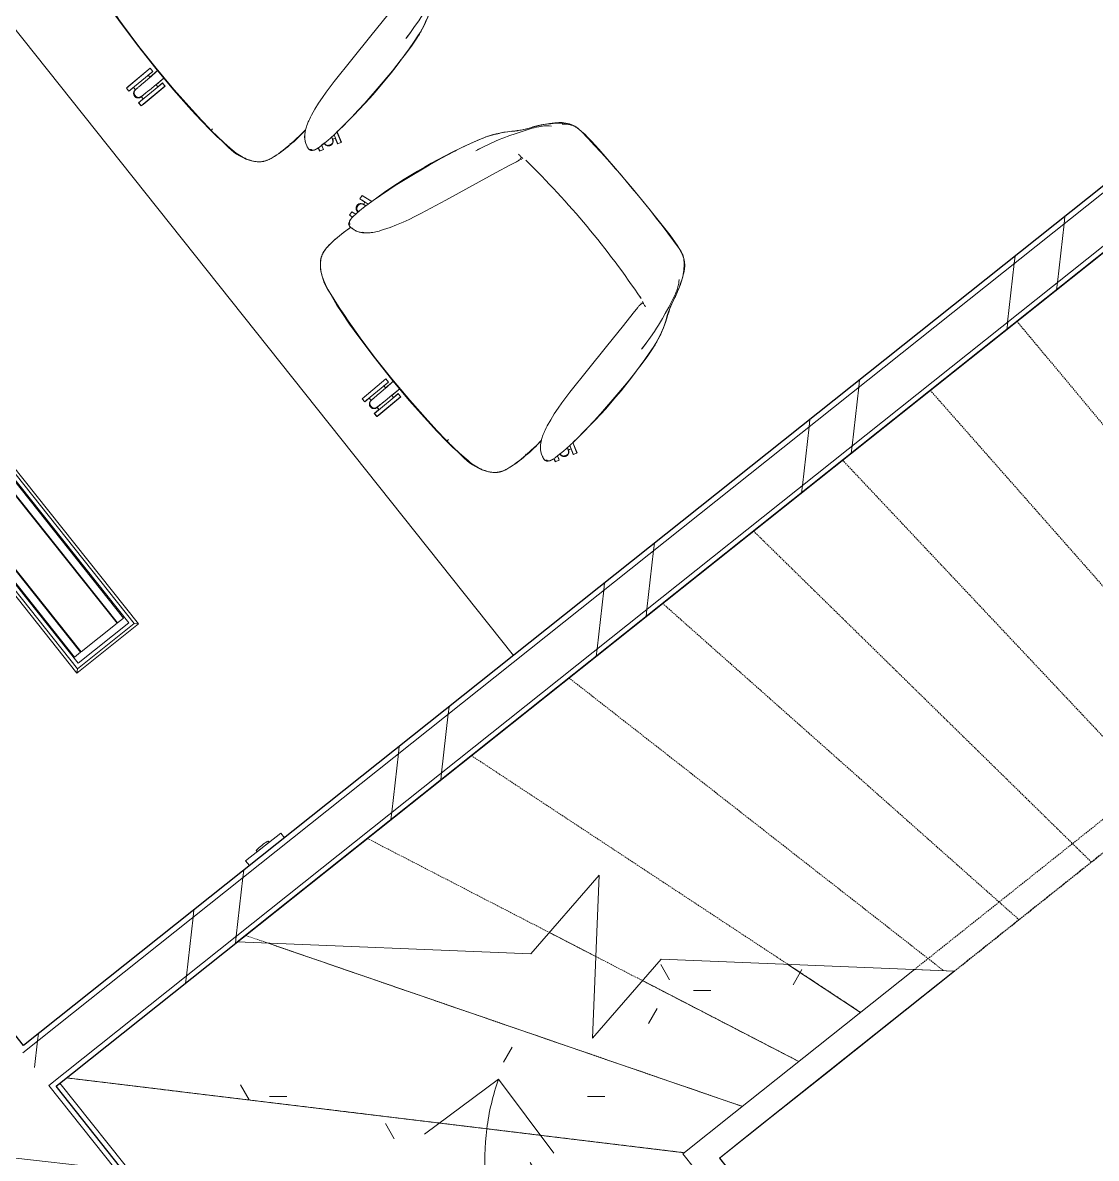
# Model space of a CAD drawing. Header units: millimetres. Extents: x 0 to 57242, y -59538 to 11130.
# Drawn here: x 11313 to 13371, y -5605 to -3428 of the extents above; entities that cross this region are included whole.
import ezdxf

# ---------------------------------------------------------------- set-up
doc = ezdxf.new("R2010")
doc.units = ezdxf.units.MM
doc.linetypes.add('Overhead', pattern=[4, 2.5, -1.5])
for name, color, linetype, lineweight in [('A-DETL-GENF', 92, 'Continuous', 9), ('A-FLOR-HRAL', 11, 'Continuous', 9), ('A-WALL', 113, 'Continuous', 9), ('A-WALL-PATT', 111, 'Continuous', 25), ('E-ELEC-FIXT', 91, 'Continuous', 9), ('G-IMPT', 8, 'Continuous', 9), ('GFdwg_dwg', 8, 'Continuous', 9), ('I-FURN', 30, 'Continuous', 9), ('S-STRS', 31, 'Continuous', 9), ('S-STRS-ANNO', 31, 'Continuous', 9), ('S-STRS-MBND', 31, 'Overhead', 9)]:
    doc.layers.add(name, color=color, linetype=linetype, lineweight=lineweight)
pattern_1 = [(173.519, (12834.62, -7297.22), (-40.138, -353.327), []), (173.519, (12536.53, -7534.5), (-40.138, -353.327), [])]
pattern_2 = [(263.52, (12523.78, -4426), (353.33, -40.126), []), (263.52, (12761.06, -4724.08), (353.33, -40.126), [])]
pattern_3 = [(0, (0, 0), (812.8, 203.2), [33.528, -576.072, 33.528, -576.072, -3251.2]), (0, (0, 0), (812.8, 203.2), [-1219.2, 33.528, -1185.672, 33.528, -576.072, -1422.4]), (0, (0, 0), (812.8, 203.2), [-3048, 33.528, -372.872, 33.528, -982.472]), (120, (304.8, 101.6), (-582.3764, 602.3054), [33.528, -576.072, 33.528, -576.072, -3251.2]), (120, (304.8, 101.6), (-582.3764, 602.3054), [-1219.2, 33.528, -1185.672, 33.528, -576.072, -1422.4]), (120, (304.8, 101.6), (-582.3764, 602.3054), [-3048, 33.528, -372.872, 33.528, -982.472]), (240, (406.4, 508), (-230.4236, -805.5054), [33.528, -576.072, 33.528, -576.072, -3251.2]), (240, (406.4, 508), (-230.4236, -805.5054), [-1219.2, 33.528, -1185.672, 33.528, -576.072, -1422.4]), (240, (406.4, 508), (-230.4236, -805.5054), [-3048, 33.528, -372.872, 33.528, -982.472])]

# ---------------------------------------------------------------- blocks, each defined once
blk = doc.blocks.new('GFdwg_dwg_rge-311280-Level 0')
at = {"color": 1, "lineweight": 9}
for p, q in [((-3210, 6709.9), (-3210, 4564)), ((-3210, 4129.6), (-3210, 4120))]:
    blk.add_line(p, q, dxfattribs=at)
blk = doc.blocks.new('GFdwg_dwg-311279-Level 0')
at = {"rotation": 308.5192572358332}
blk.add_blockref('GFdwg_dwg_rge-311280-Level 0', (10153, -10543.8), dxfattribs=at)
blk = doc.blocks.new('Top Rail Type - Top Rail_Internal_-V1-Level 0')
at = {"layer": 'A-FLOR-HRAL', "linetype": 'Overhead'}
for p, q in [((14069.2, -4409.5), (14225.7, -4285)), ((14225.7, -4285), (14256.8, -4324.1)), ((14100.3, -4448.7), (14256.8, -4324.1)), ((13022.4, -5242.7), (14069.2, -4409.5)), ((13098.8, -5245.9), (14100.3, -4448.7))]:
    blk.add_line(p, q, dxfattribs=at)
at = {"layer": 'A-FLOR-HRAL'}
for p, q in [((12676.4, -5518.2), (13022.4, -5242.7)), ((13098.8, -5245.9), (13022.4, -5242.7)), ((12707.6, -5557.3), (13098.8, -5245.9)), ((12578.6, -5596), (12676.4, -5518.2)), ((12648.9, -5604), (12707.6, -5557.3)), ((12656.5, -5693.8), (12578.6, -5596)), ((12695.6, -5662.7), (12648.9, -5604)), ((13050.4, -6108.4), (12695.6, -5662.7)), ((13011.2, -6139.5), (12656.5, -5693.8)), ((13011.2, -6139.5), (13050.4, -6108.4))]:
    blk.add_line(p, q, dxfattribs=at)
blk = doc.blocks.new('Rockworth_ConferenceTable_Platform_120x325 - 81-ZZ-A033762_Cherry Cappuccino-1042992-Level 0')
at = {"layer": 'I-FURN'}
for p, q in [((1624.1, 600), (-1615.8, 600)), ((1129.5, 75.5), (516.5, 75.5)), ((522.4, 69.6), (1123.6, 69.6)), ((1123.6, 69.6), (1129.5, 75.5)), ((1123.6, 69.6), (1123.6, -69.6)), ((1129.5, -75.5), (1129.5, 75.5)), ((1116.1, 62.1), (529.9, 62.1)), ((1102.7, 60.1), (536.6, 60.1)), ((536.6, 45.1), (1102.7, 45.1)), ((1102.7, 44.1), (536.6, 44.1)), ((1102.7, 60.1), (1102.7, 45.1)), ((1102.7, 44.1), (1102.7, -44.1)), ((1116.1, -62.1), (1116.1, 62.1)), ((529.9, -62.1), (1116.1, -62.1)), ((536.6, -44.1), (1102.7, -44.1)), ((536.6, -45.1), (1102.7, -45.1)), ((536.6, -60.1), (1102.7, -60.1)), ((1102.7, -45.1), (1102.7, -60.1)), ((516.5, -75.5), (1129.5, -75.5)), ((522.4, -69.6), (1123.6, -69.6)), ((1123.6, -69.6), (1129.5, -75.5))]:
    blk.add_line(p, q, dxfattribs=at)
blk = doc.blocks.new('Rockworth_Funiture_ORREN CHAIR - 71-ORR01B-1044596-Level 0')
at = {"layer": 'A-DETL-GENF'}
for p, q in [((-300.7, -71.7), (-321.5, -78.4)), ((-321.5, -78.4), (-319.1, -85.8)), ((-319.1, -85.8), (-308.2, -82.2)), ((-308.2, -82.2), (-306.5, -87.3)), ((321.5, -78.4), (300.7, -71.7)), ((306.5, -87.3), (308.2, -82.2)), ((308.2, -82.2), (319.1, -85.8)), ((319.1, -85.8), (321.5, -78.4)), ((-301.8, -104.4), (-301.7, -110.8)), ((301.7, -110.8), (301.8, -104.4)), ((-301.7, -110.8), (-310.1, -113.5)), ((-310.1, -113.5), (-307.7, -120.9)), ((-307.7, -120.9), (-301.2, -118.8)), ((301.2, -118.8), (307.7, -120.9)), ((310.1, -113.5), (301.7, -110.8)), ((307.7, -120.9), (310.1, -113.5)), ((-9.5, -260.5), (-9.2, -280.2)), ((9.2, -280.2), (9.5, -260.6)), ((-14.4, -268.7), (-22.1, -268.7)), ((-22.1, -268.7), (-22.1, -328)), ((-14.4, -280.2), (-14.4, -268.7)), ((-9.2, -280.2), (-14.4, -280.2)), ((14.4, -280.2), (9.2, -280.2)), ((22.1, -268.7), (14.4, -268.7)), ((14.4, -268.7), (14.4, -280.2)), ((22.1, -328), (22.1, -268.7)), ((-14.4, -328), (-14.4, -316.5)), ((-14.4, -316.5), (-8.5, -316.5)), ((-8.5, -316.5), (-8.5, -317.5)), ((8.5, -317.5), (8.5, -316.5)), ((8.5, -316.5), (14.4, -316.5)), ((14.4, -316.5), (14.4, -328)), ((-22.1, -328), (-14.4, -328)), ((14.4, -328), (22.1, -328))]:
    blk.add_line(p, q, dxfattribs=at)
for centre, radius, start, end in [((0.2, -1875.9), 2203.8, 86.2104, 93.7992), ((-142.1, 266.9), 56.3, 93.7992, 150.7212), ((142.1, 266.9), 56.3, 29.2788, 86.2104), ((40.8, 135.6), 281.2, 145.6078, 154.3922), ((-40.8, 135.6), 281.2, 25.6078, 34.3922), ((-356.3, 309.4), 152.8, 324.6407, 339.9956), ((356.3, 309.4), 152.8, 200.0044, 215.3593), ((-76.1, 110.6), 190.8, 144.6407, 163.3593), ((76.1, 110.6), 190.8, 16.6407, 35.3593), ((0.4, -1466.6), 1681.1, 84.1045, 95.8955), ((737.6, -132.6), 1040.1, 163.3593, 176.6407), ((-737.6, -132.6), 1040.1, 3.3593, 16.6407), ((-304.3, -95.9), 8.89, 104.7018, 286.1934), ((304.3, -95.9), 8.89, 253.8066, 75.2982), ((-278.3, -118.2), 23, 181.4969, 208.5031), ((-291.4, -127.5), 7.29, 192.8599, 293.1401), ((-47.3, -158.7), 309.6, 352.5121, 8.0458), ((294.7, -92.3), 42.3, 213.0178, 261.5589), ((291.4, -127.5), 7.29, 246.8599, 347.1401), ((278.3, -118.2), 23, 331.4969, 358.5031), ((2.7, -162.1), 292.6, 174.5222, 185.4778), ((-240.7, -187.6), 47.9, 182.9842, 233.0158), ((211.6, -192.8), 48.4, 306.5619, 352.5121), ((-210.5, -147.5), 98.1, 233.0158, 264.9842), ((182, -152.9), 98.1, 275.0158, 306.5619), ((7.7, 1411.2), 1671.8, 262.2028, 269.409), ((7.7, 1411.2), 1671.8, 270.0605, 276.2792), ((0, -317.4), 8.51, 181, 359)]:
    blk.add_arc(centre, radius, start, end, dxfattribs=at)
at = {"layer": 'G-IMPT'}
for p, q in [((210.8, 260.5), (217.4, 246.3)), ((-181.2, 200.7), (-181.2, 200.7)), ((-180.7, 199.5), (-178.7, 200.2)), ((-306.5, -87.3), (-308.2, -82.2)), ((-301.9, -85.7), (-301.5, -85.5)), ((308.2, -81.7), (306.3, -87.4)), ((-301.6, -112.6), (-301.8, -107.1)), ((302.4, -104.2), (302.8, -104.2)), ((305.6, -104.1), (305.6, -104.1)), ((311.4, -91.2), (311.4, -91.1)), ((-14.4, -280.2), (-9.2, -280.2)), ((9.2, -280.2), (14.8, -280.2)), ((4.6, -323.4), (5.1, -323.2)), ((8.6, -314.6), (8.6, -314.4)), ((8.6, -314.6), (8.6, -314.6)), ((14.8, -316.5), (8.8, -316.5))]:
    blk.add_line(p, q, dxfattribs=at)
at = {"layer": 'G-IMPT', "flags": 128}
for points in [[(-180.8, 303.6), (-179.8, 305), (-178.7, 306.3), (-177.6, 307.6), (-176.5, 308.8), (-175.3, 310.1), (-174.1, 311.2), (-172.8, 312.4), (-171.5, 313.5), (-170.2, 314.5), (-168.9, 315.5), (-168.6, 315.7), (-167.7, 316.4), (-166.7, 317), (-165.7, 317.6), (-164.7, 318.1), (-164, 318.5), (-163.3, 318.8), (-163, 319), (-162.1, 319.4), (-161.2, 319.7), (-160.4, 320), (-159.5, 320.3), (-158.6, 320.6), (-157.7, 320.8), (-156.6, 321.1), (-155.6, 321.3), (-153.5, 321.8), (-145.8, 323.1), (-138.1, 324.2), (-130.4, 325), (-114.6, 326.1), (-98.9, 326.6), (-49.7, 327.6), (0.2, 328), (50.1, 327.6), (99.3, 326.6), (115, 326.1), (130.6, 325.1), (130.7, 325), (138.5, 324.2), (146.2, 323.1), (153.9, 321.8), (156, 321.3), (157, 321.1), (158, 320.8), (158.9, 320.6), (159.8, 320.3), (160.7, 320), (161.6, 319.7), (162.5, 319.4), (163.3, 319), (163.7, 318.8), (164.4, 318.5), (165.1, 318.1), (166.1, 317.6), (167.1, 317), (168, 316.4), (169, 315.7), (169.2, 315.5), (172.2, 313.3), (175.2, 310.9), (178, 308.5), (180.8, 305.9), (183.5, 303.3), (186.1, 300.6), (188.5, 297.7), (189.1, 297.1), (191.8, 293.6), (194.4, 290.1), (196.8, 286.5), (199.2, 282.9), (201.4, 279.1), (203.5, 275.3)], [(-49.8, 327.3), (-99, 326.5), (-109.4, 326.3), (-119.9, 325.8), (-130.3, 325.1), (-130.4, 325)], [(-203.2, 275.1), (-203.1, 275.3), (-201, 279.1), (-198.8, 282.9), (-196.5, 286.5), (-194, 290.1), (-191.4, 293.6), (-188.7, 297.1), (-188.4, 297.5), (-188.2, 297.7), (-185.7, 300.6), (-183.1, 303.3), (-180.4, 305.9), (-177.7, 308.5), (-174.8, 310.9), (-171.9, 313.3), (-168.9, 315.5)], [(-247.6, 144), (-244.2, 158.5), (-241, 171.7), (-237.4, 184.8), (-235.3, 191.8), (-233, 198.7), (-228.3, 212.3), (-224.3, 222.6), (-219.1, 235.7), (-213.2, 250.5), (-211.5, 254.4), (-209.7, 258.2), (-207.8, 262), (-205.8, 265.7), (-204.6, 267.8), (-203.4, 270), (-202, 272), (-200.7, 274.1), (-199.2, 276), (-197.7, 278), (-196.1, 279.9), (-194.5, 281.7), (-191, 285.3), (-194.1, 282.1), (-194.3, 281.9)], [(-188.7, 297.1), (-190.2, 295.2), (-191.6, 293.3), (-192.9, 291.3), (-194.2, 289.3), (-195.4, 287.3), (-196.5, 285.2), (-197.5, 283.1)], [(194.6, 281.9), (194.4, 282.1), (191.4, 285.3), (194.8, 281.7), (196.5, 279.9), (198, 278), (199.6, 276), (201, 274.1), (202.4, 272), (203.7, 270), (205, 267.8), (206.2, 265.7), (208.2, 262), (210.1, 258.2), (211.8, 254.4), (213.5, 250.5), (219.4, 235.7), (224.7, 222.6), (228.6, 212.3), (233.4, 198.7), (235.6, 191.8), (237.7, 184.8), (241.3, 171.7), (244.6, 158.5), (243.8, 161.5)], [(-217.1, 246.3), (-210.4, 260.5), (-206.9, 267.9), (-203.2, 275.1), (-206.1, 269.6), (-208.9, 264.1), (-211.5, 258.5), (-217.3, 245.8), (-218.1, 244.2), (-220.3, 239.9), (-222.6, 235.8), (-226.4, 229.5), (-230, 223.8), (-231.9, 220.7), (-231.8, 220.9), (-231.7, 221), (-234.2, 217.4), (-236.5, 213.8), (-243.1, 202.5), (-244, 200.9), (-246.6, 196), (-249, 191), (-251.3, 186), (-253.5, 180.8), (-255.4, 175.7), (-257.2, 170.4), (-258.6, 166.3), (-261, 158.5), (-264.8, 145.2), (-268.5, 131), (-271.9, 116.3), (-272.9, 112.3), (-273, 111.4), (-278.6, 84.4), (-283.6, 57.4), (-292.2, 4.4), (-294.8, -13.8), (-297, -32.1), (-300.4, -68.4), (-301.2, -79.8), (-301.6, -87.9), (-301.8, -95.9), (-301.8, -107.1), (-301.8, -103), (-302.1, -103.1), (-301.8, -103)], [(-204.3, 268.3), (-204.4, 268.4), (-205.5, 266.3)], [(272.3, 116.3), (271.2, 121.3), (265.2, 145.2), (261.4, 158.5), (259, 166.3), (257.6, 170.4), (255.8, 175.7), (253.8, 180.8), (251.7, 186), (249.4, 191), (246.9, 196), (244.3, 200.9), (243.4, 202.5), (236.8, 213.8), (234.5, 217.4), (232.1, 221), (232.2, 220.9), (232.3, 220.7), (230.4, 223.8), (226.8, 229.5), (223, 235.8), (220.7, 239.9), (218.5, 244.2), (217.7, 245.8), (211.8, 258.5), (209.2, 264.1), (206.5, 269.6), (203.6, 275.1), (203.5, 275.3)], [(-212.3, 256.6), (-212.8, 257.2), (-211.5, 258.1)], [(-180.6, 198.9), (-180.5, 198.6), (-180.5, 198.4), (-180.4, 198.2), (-180.4, 198), (-180.4, 197.7), (-180.4, 197.5), (-180.4, 197.2), (-180.4, 197), (-180.4, 196.6), (-180.4, 196.3), (-180.4, 195.9), (-180.5, 195.6), (-180.5, 194.8), (-180.6, 194.3), (-180.7, 193.7), (-180.9, 192.5), (-181.4, 190), (-184.4, 176), (-190.4, 147), (-200.5, 95.9), (-211.8, 38.9), (-222.8, -14.1), (-225.5, -26.4), (-228.5, -38.7), (-231.9, -50.9), (-235.8, -63.7), (-240, -76.3), (-244.7, -88.8), (-246.3, -92.7), (-248.3, -97.2), (-249.5, -99.7), (-251.2, -103.1), (-252.4, -105.4), (-253.9, -108), (-255.5, -110.6), (-256.5, -112.1), (-257.8, -114), (-259.1, -115.7)], [(-257.5, 169.6), (-255.7, 174.7), (-253.9, 179.4), (-252.2, 183.6), (-250.5, 187.4), (-248.8, 190.9), (-247.2, 194), (-245.6, 196.8), (-244.1, 199.4)], [(-178.8, 203.5), (-179.1, 203.5), (-182.5, 202.9), (-185.6, 202.5), (-187.1, 202.4), (-188.5, 202.4), (-189.9, 202.4), (-189.2, 202.5)], [(-181.4, 201), (-182.1, 202.3), (-182.2, 202.4), (-182.2, 202.4), (-182.2, 202.4), (-182.2, 202.4), (-182.2, 202.4), (-182.2, 202.4), (-182.2, 202.5), (-182.2, 202.5), (-182.2, 202.5), (-182.2, 202.5), (-182.2, 202.5), (-182.2, 202.6), (-182.2, 202.6), (-182.2, 202.6), (-182.2, 202.6), (-182.2, 202.6), (-182.2, 202.7), (-182.2, 202.7), (-182.2, 202.7), (-182.2, 202.7), (-182.2, 202.7), (-182.2, 202.8), (-182.2, 202.8), (-182.2, 202.8), (-182.2, 202.8), (-182.2, 202.8), (-182.2, 202.9), (-182.2, 202.9), (-182.2, 202.9), (-182.2, 202.5)], [(-182.1, 202.3), (-181, 200.3), (-180.6, 198.9)], [(189.5, 202.5), (190.3, 202.4), (188.9, 202.4), (187.4, 202.4), (186, 202.5), (182.9, 202.9), (179.5, 203.5), (179.1, 203.5)], [(244.5, 199.4), (246, 196.8), (247.5, 194), (249.2, 190.9), (250.8, 187.4), (252.5, 183.6), (254.3, 179.4), (256, 174.7), (257.9, 169.6), (259.7, 164), (261.5, 158), (265.2, 145), (268.9, 130.9), (272.3, 116.3), (273.2, 112.3), (273.4, 111.4), (279, 84.6), (283.9, 57.8), (284, 57.4), (292.6, 4.4), (295.2, -13.8), (297.4, -32.1), (300.8, -68.4), (301.6, -79.8), (301.9, -87.9), (302.1, -95.9), (302.1, -107.1), (301.9, -114.6), (301.8, -116.4), (301.7, -117.8), (301.6, -119.1), (301.4, -120.4), (301.2, -121.8), (301, -123.1), (300.7, -124.4), (300.4, -125.7), (300.3, -126), (300.2, -126.4), (300.1, -126.7), (299.9, -127), (299.8, -127.3), (299.7, -127.7), (299.5, -128), (299.3, -128.3), (299.2, -128.6), (299, -128.8), (298.8, -129.1), (298.6, -129.4), (298.3, -129.7), (298.1, -129.9), (297.9, -130.2), (297.6, -130.4), (297.4, -130.7), (297.3, -130.7), (297.3, -130.8), (297.2, -130.8), (297.2, -130.8), (297.1, -130.8), (297.1, -130.9), (297, -130.9), (297, -130.9), (296.9, -130.9), (296.9, -131), (296.9, -131), (296.8, -131), (296.8, -131), (296.8, -131), (296.7, -131), (296.7, -131), (296.7, -131), (296.6, -131), (296.6, -131.1), (296.6, -131.1), (296.5, -131.1), (296.5, -131.1), (296.4, -131.1), (296.4, -131.1), (296.3, -131.1), (295.9, -131.1), (295.8, -131.1), (295.7, -131.1), (295.7, -131.1), (295.7, -131.1), (295.6, -131.2), (295.6, -131.2), (295.6, -131.2), (295.5, -131.2), (295.5, -131.2), (295.5, -131.2), (295.4, -131.2), (295.4, -131.2), (295.4, -131.2), (295.3, -131.3), (295.2, -131.4), (295.1, -131.5), (295, -131.5), (294.9, -131.6), (294.8, -131.7), (294.7, -131.8), (294.6, -131.9), (294.6, -132), (294.5, -132.1), (294.4, -132.2), (294.4, -132.3), (294.3, -132.4), (294.2, -132.5), (294.2, -132.6), (294.1, -132.7), (294.1, -132.8), (294, -132.9), (294, -133), (294, -133.2), (293.9, -133.3), (293.9, -133.3), (293.9, -133.4), (293.9, -133.5), (293.8, -133.9), (293.8, -134), (293.8, -134), (293.8, -134.1), (293.8, -134.1), (293.8, -134.1), (293.8, -134.2), (293.8, -134.2), (293.8, -134.2), (293.7, -134.2), (293.7, -134.2), (293.7, -134.3), (293.7, -134.3), (293.7, -134.3), (293.7, -134.3), (293.7, -134.3), (293.7, -134.3), (293.7, -134.4), (293.7, -134.4), (293.7, -134.4), (293.6, -134.4), (293.6, -134.4), (293.6, -134.4), (293.6, -134.4), (293.6, -134.5), (293.6, -134.5), (293.6, -134.5), (293.5, -134.5), (293.5, -134.5), (293.5, -134.5), (293.5, -134.5), (293.5, -134.5), (293.4, -134.6), (293.4, -134.6), (293.4, -134.6), (293.4, -134.6), (293.4, -134.6), (293.3, -134.6), (293.3, -134.6), (293.3, -134.6), (293.3, -134.6), (293.2, -134.6), (293.2, -134.7), (293.2, -134.7), (293.2, -134.7), (293.1, -134.7), (293.1, -134.7), (293, -134.7), (292.9, -134.7), (292.9, -134.7), (292.8, -134.7), (292.7, -134.7), (292.6, -134.7), (291.6, -134.7), (290.5, -134.6), (289.4, -134.4), (288.4, -134.3), (287.3, -134.1), (286.3, -133.9), (285.2, -133.6), (284, -133.3), (282.7, -132.9), (281.4, -132.5), (280.2, -132.1), (278.9, -131.6), (277.7, -131.1), (276.5, -130.6), (275.3, -130), (274, -129.2), (272.6, -128.3), (271.3, -127.5), (270, -126.5), (268.8, -125.6), (267.6, -124.5), (266.4, -123.5), (265.2, -122.4), (264.1, -121.3), (263.1, -120.1), (262, -118.9), (259.4, -115.7), (258.2, -114), (256.9, -112.1), (255.9, -110.6), (254.3, -108), (252.8, -105.4), (250.8, -101.7), (249.9, -99.7), (248.6, -97.2), (246.6, -92.7), (245, -88.8), (240.4, -76.3), (236.1, -63.7), (232.2, -50.9), (228.9, -38.7), (225.9, -26.4), (223.2, -14.1), (212.1, 38.9), (200.9, 95.9), (190.8, 147), (184.8, 176), (181.8, 190), (181.3, 192.5), (181.1, 193.7), (181, 194.3), (180.9, 194.8), (180.8, 195.6), (180.8, 195.9), (180.8, 196.3), (180.7, 196.6), (180.7, 197), (180.7, 197.2), (180.7, 197.5), (180.8, 197.7), (180.8, 198), (180.8, 198.2), (180.8, 198.4), (180.9, 198.6), (180.9, 198.8), (181.4, 200.3), (182.5, 202.3), (182.6, 202.6)], [(-243.5, 161.5), (-244.2, 158.6), (-246.9, 146.9)], [(247.3, 146.9), (244.6, 158.5), (247.9, 144)], [(-301.2, -79.9), (-314.5, -84.3), (-319.1, -85.8), (-321.5, -78.4), (-316.9, -76.9), (-300.7, -71.7)], [(-305.4, -86.9), (-305.7, -86.9), (-305.7, -86.9), (-305.7, -87), (-307.4, -87.7), (-305.8, -87)], [(-307.1, -87.6), (-305.6, -86.9), (-305.2, -86.8), (-304.9, -86.7), (-304.6, -86.6), (-304.1, -86.4), (-303.5, -86.2), (-302.8, -86), (-301.9, -85.7)], [(301.5, -79.6), (314.5, -83.8), (319.1, -85.3), (321.5, -77.9), (316.9, -76.4), (301, -71.3)], [(304.8, -86.9), (304.7, -86.9), (304.6, -86.9), (304.4, -86.8), (304.1, -86.7), (303.7, -86.6), (303.3, -86.4), (302.7, -86.2), (302, -86), (301.9, -85.9), (307.8, -87.8), (308, -88), (308.3, -88.1), (308.6, -88.3), (308.8, -88.4), (309.1, -88.6), (309.3, -88.7), (309.6, -88.9), (309.8, -89.1), (310, -89.3), (310.3, -89.5), (310.5, -89.7), (310.7, -89.9), (310.9, -90.2), (311.1, -90.4), (311.3, -90.6), (311.4, -90.9), (311.6, -91.1), (311.8, -91.4), (311.9, -91.6), (312.1, -91.9), (312.2, -92.2), (312.3, -92.5), (312.4, -92.7), (312.5, -93), (312.6, -93.3), (312.7, -93.6), (312.8, -93.9), (312.8, -94.2), (312.9, -94.5), (312.9, -94.8), (312.9, -95.1), (313, -95.4), (313, -95.7), (313, -96), (313, -96.3), (312.9, -96.6), (312.9, -96.9), (312.9, -97.2), (312.8, -97.5), (312.7, -97.8), (312.7, -98), (312.6, -98.3), (312.5, -98.6), (312.4, -98.9), (312.3, -99.2), (312.2, -99.5), (312, -99.7), (311.9, -100), (311.7, -100.3), (311.6, -100.5), (311.4, -100.8), (311.2, -101), (311.1, -101.2), (310.9, -101.5), (310.7, -101.7), (310.5, -101.9), (310.2, -102.1), (310, -102.3), (309.8, -102.5), (309.5, -102.7), (309.3, -102.9), (309.1, -103.1), (308.8, -103.2), (308.5, -103.4), (308.3, -103.5), (308, -103.6), (307.7, -103.8), (307.5, -103.9), (307.2, -104), (306.9, -104.1), (306.6, -104.2), (306.3, -104.2), (306, -104.3), (305.7, -104.4), (305.4, -104.4), (305.1, -104.4), (304.8, -104.5), (304.5, -104.5), (304.2, -104.5), (303.9, -104.5), (303.6, -104.5), (303.3, -104.4), (303, -104.4), (302.7, -104.3), (302.4, -104.3), (302.2, -104.2), (302.2, -104.1), (302.3, -104.2), (302.4, -104.2), (302.4, -104.2)], [(312, -93.1), (312.1, -93.3), (312.1, -93.6), (312.1, -93.8), (312.1, -94.1), (312.1, -93.9), (312.1, -93.7), (312.1, -93.4), (312.1, -93.2), (312, -93), (312, -92.8), (311.9, -92.5), (311.8, -92.3), (311.8, -92.1), (311.7, -91.9), (311.6, -91.7), (311.5, -91.5), (311.5, -91.3), (311.4, -91.2), (311.3, -91.1), (311.2, -90.9), (311.2, -90.8), (311.1, -90.7), (311, -90.6), (310.9, -90.4), (310.8, -90.3), (310.7, -90.2), (310.6, -90.1), (310.5, -90), (310.4, -89.9), (310.2, -89.8), (310.1, -89.7), (310, -89.6), (309.9, -89.6), (309.7, -89.5), (309.2, -89.1), (308.6, -88.7), (308, -88.4), (307.4, -88.1), (306.8, -87.8), (306.2, -87.5), (305.6, -87.2), (304.9, -87), (305.6, -87.2), (306.2, -87.5), (306.8, -87.8), (307.4, -88.1), (308, -88.4), (308.6, -88.7), (309.2, -89.1), (309.7, -89.5)], [(-301.8, -104.6), (-302.4, -104.8), (-302.7, -104.8), (-303, -104.9), (-303.3, -104.9), (-303.6, -105), (-303.9, -105), (-304.2, -105), (-304.5, -105), (-304.8, -105), (-305.1, -104.9), (-305.4, -104.9), (-305.7, -104.9), (-306, -104.8), (-306.3, -104.7), (-306.6, -104.7), (-306.9, -104.6), (-307.2, -104.5), (-307.5, -104.4), (-307.8, -104.2), (-308, -104.1), (-308.3, -104), (-308.6, -103.8), (-308.8, -103.7), (-309.1, -103.5), (-309.4, -103.3), (-309.6, -103.2), (-309.8, -103), (-310.1, -102.8), (-310.3, -102.6), (-310.5, -102.4), (-310.7, -102.1), (-310.9, -101.9), (-311.1, -101.7), (-311.3, -101.4), (-311.5, -101.2), (-311.6, -100.9), (-311.8, -100.7), (-311.9, -100.4), (-312.1, -100.2), (-312.2, -99.9), (-312.3, -99.6), (-312.4, -99.3), (-312.5, -99), (-312.6, -98.7), (-312.7, -98.5), (-312.8, -98.2), (-312.8, -97.9), (-312.9, -97.6), (-312.9, -97.3), (-312.9, -97), (-313, -96.7), (-313, -96.4), (-313, -96.1), (-313, -95.7), (-312.9, -95.4), (-312.9, -95.1), (-312.9, -94.8), (-312.8, -94.5), (-312.7, -94.3), (-312.7, -94), (-312.6, -93.7), (-312.5, -93.4), (-312.4, -93.1), (-312.2, -92.8), (-312.1, -92.5), (-312, -92.3), (-311.8, -92), (-311.7, -91.7), (-311.5, -91.5), (-311.4, -91.2), (-311.2, -91), (-311, -90.8), (-310.8, -90.5), (-310.6, -90.3), (-310.4, -90.1), (-310.1, -89.9)], [(-308, -88.1), (-307.4, -87.7), (-307.7, -87.9), (-308, -88.1), (-308.3, -88.3), (-308.6, -88.5), (-308.9, -88.7), (-309.2, -88.9), (-309.4, -89.2), (-309.7, -89.4), (-309.9, -89.7), (-310.1, -89.8), (-310.2, -89.9), (-310.3, -90.1), (-310.5, -90.3), (-310.6, -90.4), (-310.7, -90.6), (-310.8, -90.7), (-310.9, -90.9), (-311, -91.1), (-311.1, -91.3), (-311.2, -91.5), (-311.3, -91.7), (-311.3, -91.9), (-311.4, -92.1), (-311.5, -92.3), (-311.6, -92.5), (-311.6, -92.8), (-311.7, -93), (-311.7, -93.2), (-311.7, -93.4), (-311.7, -93.7), (-311.8, -93.9), (-311.8, -94.1), (-311.8, -93.8), (-311.7, -93.6), (-311.7, -93.3), (-311.7, -93.1)], [(-311.1, -98), (-311.3, -97.6), (-311.4, -97.3), (-311.5, -96.9), (-311.5, -96.5), (-311.6, -96.1), (-311.7, -95.7), (-311.7, -95.3), (-311.7, -94.9), (-311.8, -94.5), (-311.8, -94.1)], [(-304.7, -103.9), (-304.7, -103.9), (-304.7, -103.9), (-304.7, -103.9), (-301.8, -103.6), (-304.6, -103.9), (-304.8, -103.9), (-305, -103.9), (-305.1, -103.9), (-305.3, -103.9), (-305.4, -103.9), (-305.6, -103.9), (-305.7, -103.9), (-305.9, -103.9), (-306, -103.8), (-306.2, -103.8), (-306.3, -103.8), (-306.5, -103.7), (-306.6, -103.7), (-306.8, -103.6), (-306.9, -103.6), (-307, -103.5), (-307.2, -103.4), (-307.3, -103.4), (-307.5, -103.2), (-307.7, -103.1), (-307.9, -103), (-308.1, -102.9), (-308.2, -102.7), (-308.4, -102.6), (-308.6, -102.4), (-308.7, -102.3), (-308.9, -102.1), (-309.1, -101.9), (-309.2, -101.8), (-309.3, -101.6), (-309.6, -101.2), (-309.8, -100.9), (-310, -100.6), (-310.2, -100.2), (-310.4, -99.9), (-310.6, -99.5), (-310.7, -99.1), (-310.9, -98.8), (-311, -98.4), (-311.1, -98), (-310.6, -99.3), (-310.5, -99.7)], [(-310.3, -100), (-310.2, -100.3), (-309.3, -101.6), (-309.2, -101.8), (-309, -102), (-308.8, -102.2), (-308.7, -102.3)], [(-307.4, -87.7), (-307.4, -87.7), (-307.3, -87.7), (-307.1, -87.6)], [(-301.7, -91.6), (-301.8, -90.8), (-301.8, -90.6), (-301.8, -90.3), (-301.7, -90), (-301.7, -89.8), (-301.7, -89.5), (-301.7, -89.3), (-301.6, -89.1)], [(305.6, -104.1), (305.6, -104.1), (305.6, -104.1), (305.3, -104.1), (304.9, -104.2), (304.5, -104.2), (304.2, -104.2), (303.8, -104.3), (303.5, -104.3), (303.1, -104.3), (302.8, -104.2), (302.4, -104.2)], [(307.7, -103.4), (307.6, -103.4), (307.5, -103.5), (307.3, -103.5), (307.1, -103.6), (306.9, -103.7), (306.7, -103.8), (306.6, -103.8), (306.4, -103.9), (306.2, -104), (306, -104), (305.8, -104.1), (305.6, -104.1), (305.8, -104.1), (306, -104), (306.2, -104), (306.4, -103.9), (306.6, -103.9), (306.8, -103.8), (306.9, -103.7), (307.1, -103.6), (307.3, -103.5), (307.5, -103.5), (307.7, -103.4)], [(307.7, -103.4), (307.9, -103.2), (308, -103.1), (308.2, -103), (308.4, -102.9), (308.6, -102.7), (308.8, -102.6), (308.9, -102.4), (309.1, -102.3), (309.3, -102.1), (309.4, -101.9), (309.6, -101.8), (309.7, -101.6), (309.9, -101.2), (310.2, -100.9), (310.4, -100.6), (310.6, -100.2), (310.7, -99.9), (310.9, -99.5), (311.1, -99.1), (311.2, -98.8), (311.4, -98.4), (311.5, -98), (311.6, -97.7), (311.7, -97.3), (311.8, -97), (311.9, -96.7), (311.9, -96.3)], [(310.7, -100), (310.5, -100.3), (310.4, -100.5), (310.2, -100.8), (310.1, -101.1), (309.9, -101.3), (309.7, -101.6), (309.5, -101.8), (309.4, -102), (309.2, -102.2)], [(312, -96), (312, -95.6), (312.1, -95.3), (312.1, -95), (312.1, -94.7), (312.1, -94.4), (312.1, -94.1), (312.1, -94.5), (312.1, -94.9), (312.1, -95.3), (312, -95.7), (312, -96.1), (311.9, -96.5), (311.8, -96.9), (311.7, -97.3), (311.6, -97.6), (311.5, -98), (311.4, -98.4), (311.3, -98.7), (311.1, -99), (311, -99.3), (310.8, -99.7)], [(-301.2, -118.8), (-303.1, -119.4), (-307.7, -120.9), (-310.1, -113.5), (-305.5, -112), (-301.7, -110.8)], [(-259.1, -115.7), (-260.6, -117.6), (-261.7, -118.9), (-262.7, -120.1), (-263.8, -121.3), (-264.9, -122.4), (-266, -123.5), (-267.2, -124.5), (-268.4, -125.6), (-269.7, -126.5), (-270.9, -127.5), (-272.3, -128.3), (-273.6, -129.2), (-275, -130), (-276.1, -130.6), (-277.3, -131.1), (-278.6, -131.6), (-279.8, -132.1), (-281.1, -132.5), (-282.3, -132.9), (-283.6, -133.3), (-284.9, -133.6), (-285.9, -133.9), (-287, -134.1), (-288, -134.3), (-289.1, -134.4), (-290.1, -134.6), (-291.2, -134.7), (-292.3, -134.7), (-292.4, -134.7), (-292.4, -134.7), (-292.5, -134.7), (-292.6, -134.7), (-292.6, -134.7), (-292.7, -134.7), (-292.8, -134.7), (-292.8, -134.7), (-292.8, -134.7), (-292.9, -134.7), (-292.9, -134.6), (-292.9, -134.6), (-292.9, -134.6), (-292.9, -134.6), (-293, -134.6), (-293, -134.6), (-293, -134.6), (-293, -134.6), (-293.1, -134.6), (-293.1, -134.6), (-293.1, -134.5), (-293.1, -134.5), (-293.1, -134.5), (-293.2, -134.5), (-293.2, -134.5), (-293.2, -134.5), (-293.2, -134.5), (-293.2, -134.5), (-293.2, -134.4), (-293.3, -134.4), (-293.3, -134.4), (-293.3, -134.4), (-293.3, -134.4), (-293.3, -134.4), (-293.3, -134.4), (-293.3, -134.3), (-293.3, -134.3), (-293.3, -134.3), (-293.3, -134.3), (-293.4, -134.3), (-293.4, -134.3), (-293.4, -134.2), (-293.4, -134.2), (-293.4, -134.2), (-293.4, -134.2), (-293.4, -134.2), (-293.4, -134.1), (-293.4, -134.1), (-293.4, -134.1), (-293.4, -134), (-293.5, -134), (-293.5, -133.9), (-293.5, -133.5), (-293.6, -133.4), (-293.6, -133.3), (-293.6, -133.3), (-293.6, -133.2), (-293.6, -133), (-293.7, -132.9), (-293.7, -132.8), (-293.8, -132.7), (-293.8, -132.6), (-293.9, -132.5), (-293.9, -132.4), (-294, -132.3), (-294.1, -132.2), (-294.1, -132.1), (-294.2, -132), (-294.3, -131.9), (-294.4, -131.8), (-294.4, -131.7), (-294.5, -131.6), (-294.6, -131.5), (-294.7, -131.5), (-294.8, -131.4), (-294.9, -131.3), (-295, -131.2), (-295, -131.2), (-295.1, -131.2), (-295.1, -131.2), (-295.1, -131.2), (-295.2, -131.2), (-295.2, -131.2), (-295.2, -131.2), (-295.3, -131.2), (-295.3, -131.1), (-295.3, -131.1), (-295.4, -131.1), (-295.4, -131.1), (-295.5, -131.1), (-295.9, -131.1), (-296, -131.1), (-296.1, -131.1), (-296.1, -131.1), (-296.2, -131.1), (-296.2, -131.1), (-296.2, -131.1), (-296.3, -131), (-296.3, -131), (-296.3, -131), (-296.4, -131), (-296.4, -131), (-296.4, -131), (-296.5, -131), (-296.5, -131), (-296.5, -131), (-296.6, -130.9), (-296.6, -130.9), (-296.7, -130.9), (-296.7, -130.9), (-296.8, -130.8), (-296.8, -130.8), (-296.9, -130.8), (-296.9, -130.8), (-297, -130.7), (-297, -130.7), (-297.3, -130.4), (-297.5, -130.2), (-297.8, -129.9), (-298, -129.7), (-298.2, -129.4), (-298.4, -129.1), (-298.6, -128.8), (-298.8, -128.6), (-299, -128.3), (-299.1, -128), (-299.3, -127.7), (-299.4, -127.3), (-299.6, -127), (-299.7, -126.7), (-299.8, -126.4), (-299.9, -126), (-300, -125.7), (-300.4, -124.4), (-300.6, -123.1), (-300.9, -121.8), (-301.1, -120.4), (-301.2, -119.1), (-301.4, -117.8), (-301.4, -116.4), (-301.5, -114.6), (-301.6, -112.6)], [(-301.2, -117.4), (-301.3, -116.9), (-301.4, -116.5), (-301.4, -116), (-301.5, -115.5), (-301.5, -115.1), (-301.5, -114.6)], [(-285.2, -133.4), (-284, -133.1), (-282.8, -132.8), (-281.6, -132.5), (-280.5, -132.1), (-279.3, -131.7), (-278.2, -131.3), (-277, -130.8), (-275.9, -130.3)], [(-267.1, -123.3), (-266.6, -123.1), (-266.1, -122.8), (-265.6, -122.4), (-265.1, -122.1), (-264.6, -121.8), (-264.2, -121.4), (-263.7, -121), (-263.3, -120.6), (-262.9, -120.2), (-262.4, -119.8), (-262, -119.4), (-261.7, -118.9)], [(259.2, -115.4), (260.4, -128.7), (261.3, -142.1), (261.9, -155.5), (259.9, -155.6)], [(301.6, -118.4), (303.1, -118.9), (307.7, -120.4), (310.1, -113), (305.5, -111.5), (302.1, -110.4)], [(-183, -250.5), (-203.4, -247.7), (-223.8, -244.2), (-228.6, -243.2), (-233.2, -242.1), (-237.2, -241.1), (-241.2, -240), (-244.8, -238.8), (-246.6, -238.2), (-248.4, -237.5), (-250, -236.9), (-251.7, -236.2), (-253.3, -235.5), (-254.9, -234.7), (-256.5, -233.9), (-258, -233.1), (-259.6, -232.3), (-261.1, -231.4), (-262.6, -230.5), (-264.1, -229.6), (-265.5, -228.7), (-267, -227.7), (-268.3, -226.7), (-269.7, -225.7), (-271, -224.6), (-272.3, -223.5), (-273.5, -222.4), (-274.7, -221.3), (-275.9, -220.1), (-277, -218.9), (-277.5, -218.3), (-278, -217.6), (-278.5, -217), (-279, -216.4), (-279.5, -215.7), (-280, -215.1), (-280.4, -214.4), (-280.9, -213.8), (-281.3, -213.1), (-281.7, -212.4), (-282.1, -211.7), (-282.5, -211), (-282.9, -210.2), (-283.3, -209.5), (-283.6, -208.7), (-284, -207.9), (-284.3, -207.1), (-284.6, -206.3), (-285, -205.5), (-285.3, -204.7), (-285.5, -203.8), (-285.8, -202.9), (-286.3, -201.1), (-286.8, -199.2), (-287.3, -197.3), (-287.7, -195.2), (-288, -193), (-288.4, -190.7), (-288.7, -188.4), (-289.1, -183.5), (-289.5, -178.2), (-289.7, -172.7), (-289.8, -167), (-289.8, -161.2), (-289.5, -149.2), (-288.9, -139.2), (-288.5, -134.4)], [(261.9, -155.5), (261.9, -167.5), (261.8, -173.2), (261.6, -179), (261.2, -184.5), (260.7, -189.7), (260.1, -194.7), (259.8, -197), (259.4, -199.3), (259, -201.4), (258.6, -203.5), (258.1, -205.4), (257.5, -207.3), (257, -209.1), (256.7, -210), (256.4, -210.8), (256.1, -211.7), (255.7, -212.5), (255.4, -213.3), (255, -214.1), (254.7, -214.8), (254.3, -215.6), (253.9, -216.3), (253.5, -217.1), (253.1, -217.8), (252.7, -218.5), (252.2, -219.1), (251.8, -219.8), (251.3, -220.5), (250.9, -221.1), (250.4, -221.8), (249.9, -222.4), (249.4, -223), (248.9, -223.6), (248.3, -224.2), (247.8, -224.8), (246.6, -226), (245.5, -227.2), (244.2, -228.3), (243, -229.3), (241.7, -230.4), (240.3, -231.5), (239, -232.5), (237.6, -233.4), (236.1, -234.4), (234.6, -235.3), (233.1, -236.2), (231.6, -237), (230.1, -237.9), (228.5, -238.7), (226.9, -239.4), (225.3, -240.2), (223.7, -240.9), (222.1, -241.6), (220.4, -242.2), (218.7, -242.8), (217, -243.4), (215.2, -244), (211.6, -245.1), (207.5, -246.2), (203.4, -247.1), (198.9, -248), (194, -248.9), (177.4, -251.4), (160.8, -253.5), (144.1, -255.1)], [(200.5, -247.7), (194.2, -249), (194.3, -249), (194.2, -249), (177.6, -251.7), (161, -254), (144.2, -255.8), (117.5, -257.8), (90.7, -259.2), (38.2, -260.5), (-15, -260.6), (-68.3, -259.3), (-120.7, -256.7), (-147.5, -254.8), (-174.1, -252.1), (-190.8, -250), (-207.5, -247.3), (-224, -244.2), (-231.3, -242.6)], [(-173.8, -249.5), (-173.8, -249.5), (-173.8, -249.5), (-173.8, -249.5), (-174, -251.5), (-181.8, -250.6)], [(-144.9, -254.2), (-120.6, -255.8), (-68.2, -258.3), (-15, -259.5), (38.2, -259.5), (90.6, -258.2), (117.3, -257), (144.1, -255.1), (143.7, -251.1)], [(-14.4, -316.5), (-8.6, -316.5), (-8.7, -315.7), (-8.7, -315.4), (-8.7, -315.5), (-8.7, -315.6), (-8.7, -315.3), (-8.7, -315.1), (-8.7, -314.8), (-8.7, -314.4), (-8.7, -313.9), (-8.7, -313.3), (-8.7, -312.5), (-8.7, -311.7), (-8.7, -310.6), (-8.7, -309.5), (-8.8, -308.2), (-8.8, -306.7), (-8.8, -305.1), (-8.8, -303.2), (-8.9, -300.8), (-8.9, -297.3), (-9, -292.3), (-9.1, -285.5), (-9.3, -276.4), (-9.5, -264.5), (-9.6, -260.7)], [(9.5, -260.8), (9.4, -263.8), (9.2, -275.7), (9.1, -284.8), (9, -291.6), (8.9, -296.5), (8.8, -299.9)], [(8.6, -314.4), (8.6, -314.3), (8.6, -314.2), (8.6, -314), (8.6, -313.7), (8.6, -313.3), (8.7, -312.8), (8.7, -312.2), (8.7, -311.4), (8.7, -310.6), (8.7, -309.6), (8.7, -308.4), (8.7, -307.2), (8.7, -305.7), (8.8, -304.1), (8.8, -304.1), (8.8, -302.3), (8.8, -299.9), (8.8, -318), (8.8, -318.3), (8.7, -318.6), (8.7, -318.9), (8.6, -319.2), (8.5, -319.5), (8.5, -319.7), (8.4, -320), (8.3, -320.3), (8.1, -320.6), (8, -320.9), (7.9, -321.1), (7.7, -321.4), (7.6, -321.7), (7.4, -321.9), (7.3, -322.2), (7.1, -322.4), (6.9, -322.6), (6.7, -322.9), (6.5, -323.1), (6.3, -323.3), (6.1, -323.5), (5.8, -323.7), (5.6, -323.9), (5.4, -324.1), (5.1, -324.3), (4.9, -324.4), (4.6, -324.6), (4.4, -324.7), (4.1, -324.9), (3.8, -325), (3.5, -325.1), (3.3, -325.2), (3, -325.3), (2.7, -325.4), (2.4, -325.5), (2.1, -325.6), (1.8, -325.7), (1.5, -325.7), (1.2, -325.7), (0.9, -325.8), (0.6, -325.8), (0.3, -325.8), (0, -325.8), (-0.3, -325.8), (-0.6, -325.8), (-0.9, -325.7), (-1.2, -325.7), (-1.5, -325.7), (-1.8, -325.6), (-2, -325.5), (-2.3, -325.4), (-2.6, -325.3), (-2.9, -325.2), (-3.2, -325.1), (-3.5, -325), (-3.7, -324.9), (-4, -324.7), (-4.3, -324.6), (-4.5, -324.4), (-4.8, -324.3), (-5, -324.1), (-5.2, -323.9), (-5.5, -323.7), (-5.7, -323.5), (-5.9, -323.3), (-6.1, -323.1), (-6.3, -322.9), (-6.5, -322.6), (-6.7, -322.4), (-6.9, -322.2), (-7.1, -321.9), (-7.2, -321.7), (-7.4, -321.4), (-7.5, -321.1), (-7.7, -320.9), (-7.8, -320.6), (-7.9, -320.3), (-8, -320), (-8.1, -319.7), (-8.2, -319.5), (-8.3, -319.2), (-8.3, -318.9), (-8.4, -318.6), (-8.4, -318.3), (-8.5, -318), (-8.5, -317.7), (-8.3, -318.2)], [(-8.6, -316.7), (-8.5, -317.5), (-8.5, -317.6), (-8.5, -317.5), (-8.5, -317.4), (-8.5, -317.3), (-8.7, -315.4), (-8.7, -315.7), (-8.7, -316), (-8.7, -316.3), (-8.6, -316.6), (-8.6, -316.9), (-8.6, -317.2), (-8.5, -317.5), (-8.4, -317.8), (-8.3, -318.2), (-8.2, -318.5), (-8.1, -318.8), (-8, -319.2), (-7.9, -319.5), (-7.7, -319.8), (-7.6, -320.2), (-7.4, -320.5), (-7.3, -320.7), (-7.2, -320.8), (-7.1, -321), (-7, -321.2), (-6.9, -321.3), (-6.8, -321.5), (-6.6, -321.6), (-6.5, -321.8), (-6.4, -321.9), (-6.2, -322.1), (-6.1, -322.2)], [(-6.1, -322.2), (-6.1, -322.2), (-5.9, -322.3), (-5.7, -322.5), (-5.6, -322.6), (-5.4, -322.8), (-5.2, -322.9), (-5, -323), (-4.8, -323.1), (-4.6, -323.2), (-4.4, -323.3), (-4.2, -323.4), (-4, -323.5), (-3.7, -323.6), (-3.9, -323.5), (-4.2, -323.4), (-4.4, -323.3), (-4.6, -323.2), (-4.8, -323.1), (-5, -323), (-5.2, -322.9), (-5.3, -322.8), (-5.5, -322.6), (-5.7, -322.5), (-5.9, -322.3), (-6.1, -322.2), (-5.9, -322.4), (-5.7, -322.5), (-5.5, -322.6), (-5.4, -322.8), (-5.2, -322.9), (-5, -323), (-4.8, -323.1), (-4.6, -323.2), (-4.4, -323.3), (-4.2, -323.4), (-4, -323.5), (-3.7, -323.6)], [(0.2, -324.2), (-0.2, -324.2), (-0.6, -324.2), (-1, -324.2), (-1.4, -324.1), (-1.8, -324.1), (-2.2, -324), (-2.6, -323.9), (-3, -323.8), (-3.4, -323.7), (-3.7, -323.6), (-3.4, -323.7), (-3, -323.8), (-2.6, -323.9), (-2.2, -324), (-1.8, -324), (-1.4, -324.1), (-1, -324.1), (-0.6, -324.2), (-0.2, -324.2), (0.2, -324.2), (0.6, -324.2), (1, -324.2), (1.4, -324.1), (1.8, -324.1), (2.2, -324), (2.6, -324), (2.9, -323.9), (3.3, -323.8), (3.7, -323.7), (4.1, -323.6)], [(4.1, -323.6), (3.7, -323.7), (3.3, -323.8), (3, -323.9), (2.6, -324), (2.2, -324.1), (1.8, -324.1), (1.4, -324.2), (1, -324.2), (0.6, -324.2), (0.2, -324.2)], [(6.4, -322.2), (6.3, -322.4), (6.1, -322.5), (5.9, -322.6), (5.7, -322.8), (5.5, -322.9), (5.3, -323), (5.1, -323.1), (4.9, -323.2), (4.7, -323.3), (4.5, -323.4), (4.3, -323.5), (4.1, -323.6), (4.4, -323.5), (4.6, -323.4)], [(7.8, -319.9), (8, -319.2), (8.1, -318.6), (8.3, -317.9), (8.4, -317.3), (8.5, -316.6), (8.5, -315.9), (8.6, -315.2), (8.6, -314.6), (8.6, -315.2), (8.5, -315.9), (8.5, -316.6), (8.4, -317.3), (8.3, -317.9), (8.1, -318.6), (8, -319.2), (7.8, -319.9), (7.7, -320), (7.7, -320.2), (7.7, -320.3), (7.6, -320.5), (7.5, -320.6), (7.5, -320.7), (7.4, -320.9), (7.4, -321), (7.3, -321.2), (7.2, -321.3), (7.1, -321.4), (7, -321.5), (6.9, -321.7), (6.9, -321.8), (6.8, -321.9), (6.7, -322), (6.5, -322.1), (6.4, -322.2)]]:
    blk.add_lwpolyline(points, dxfattribs=at)
for points in [[(-168.7, 206.3), (-171.5, 205.7), (-172.3, 205.5), (-171.2, 205.8)], [(169.1, 206.3), (171.6, 205.8), (172.6, 205.5), (171.8, 205.7)], [(179.1, 200.2), (181.1, 199.5)], [(304.9, -87), (304.9, -87), (304.9, -87)], [(143.9, -253.1), (143.9, -253.1)], [(-22.1, -268.7), (-14.4, -268.7), (-14.4, -323.2), (-14.4, -328), (-22.1, -328), (-22.1, -323.2)], [(22.5, -268.7), (14.8, -268.7), (14.8, -323.2), (14.8, -328), (22.5, -328), (22.5, -323.2)]]:
    blk.add_lwpolyline(points, close=True, dxfattribs=at)
blk = doc.blocks.new('Electrical_Outlets-Sockets_ABB_Alter-Vega-Negro-Mate_Switch-1gang-1way - Switch 1gang 1way-1244876-Level 0')
at = {"layer": 'E-ELEC-FIXT'}
for p, q in [((11740.6, -5034.7), (11807.9, -4981.1)), ((11740.6, -5034.7), (11807.9, -4981.1)), ((11807.9, -4981.1), (11815.1, -4990.1)), ((11807.9, -4981.1), (11815.1, -4990.1)), ((11785.7, -4998.9), (11762.8, -5017.1)), ((11782.2, -4997.2), (11783, -4996.8)), ((11783.9, -4996.6), (11785.7, -4998.9)), ((11762.8, -5017.1), (11761, -5014.8)), ((11761.4, -5014), (11762, -5013.3)), ((11747.8, -5043.7), (11740.6, -5034.7)), ((11747.8, -5043.7), (11740.6, -5034.7))]:
    blk.add_line(p, q, dxfattribs=at)
for centre, radius, start, end in [((11841.6, -5092.4), 112.1, 121.9671, 135.2037), ((11783.6, -4997.6), 1.01, 75.2083, 127.8331), ((11762, -5014.8), 1.01, 129.2083, 181.8331)]:
    blk.add_arc(centre, radius, start, end, dxfattribs=at)

msp = doc.modelspace()

# ---------------------------------------------------------------- hatches: boundary and pattern name
at = {"layer": 'A-WALL-PATT', "lineweight": 9}
h = msp.add_hatch(dxfattribs=at)
h.set_pattern_fill('FP_1', color=256, angle=45, style=0, pattern_type=2)
h.set_pattern_definition(pattern_1)
h.paths.add_polyline_path([(16322.5, -12176.9), (16557.2, -11990), (13225.4, -7804.2), (12990.7, -7991), (16321.9, -12176)])
h.paths.add_polyline_path([(12417.7, -7271.2), (12652.4, -7084.4), (10530.3, -4418.4), (10510.2, -4434.4), (10504, -4426.5), (10291.5, -4595.7), (10297.6, -4603.6), (10295.6, -4605.2), (12416.1, -7269.2)])
h.paths.add_polyline_path([(9659.4, -3801.5), (9871.9, -3632.4), (9865.6, -3624.6), (9885.7, -3608.6), (9096.4, -2616.9), (8861.6, -2803.7), (9651, -3795.4), (9653.1, -3793.7)])
h = msp.add_hatch(dxfattribs=at)
h.set_pattern_fill('FP_1', color=256, angle=45, style=0, pattern_type=2)
h.set_pattern_definition(pattern_1)
h.paths.add_polyline_path([(16370.4, -11755.3), (16378.2, -11749.1), (14622, -9542.7), (14614.2, -9548.9), (16321.9, -11694.3)])
h.paths.add_polyline_path([(14564.3, -9486.3), (14572.2, -9480.1), (13812.4, -8525.6), (13804.6, -8531.8), (14266.6, -9112.2)])
h.paths.add_polyline_path([(13754.7, -8469.2), (13762.6, -8463), (13227, -7790.1), (13101.8, -7889.8), (13108, -7897.6), (13225.4, -7804.2), (13258.1, -7845.3)])
h.paths.add_polyline_path([(12541.3, -7185.6), (12666.5, -7086), (11371.1, -5458.6), (11363.3, -5464.8), (12652.4, -7084.4), (12535.1, -7177.8)])
h.paths.add_polyline_path([(11313.4, -5402.2), (11321.3, -5396), (10531.9, -4404.3), (10504, -4426.5), (10510.2, -4434.4), (10530.3, -4418.4), (11241.3, -5311.6)])
h.paths.add_polyline_path([(9871.9, -3632.4), (9899.8, -3610.2), (9291, -2845.4), (9283.2, -2851.6), (9885.7, -3608.6), (9865.6, -3624.6)])
h = msp.add_hatch(dxfattribs=at)
h.set_pattern_fill('FP_20', color=256, angle=45, style=0, pattern_type=2)
h.set_pattern_definition(pattern_2)
h.paths.add_polyline_path([(11363.3, -5464.8), (13780.7, -3540.5), (13730.9, -3477.9), (11313.4, -5402.2)])
h = msp.add_hatch(dxfattribs=at)
h.set_pattern_fill('FP_20', color=256, angle=45, style=0, pattern_type=2)
h.set_pattern_definition(pattern_2)
h.paths.add_polyline_path([(11321.3, -5396), (13738.7, -3471.6), (13732.5, -3463.8), (11315, -5388.2)])
h = msp.add_hatch(dxfattribs=at)
h.set_pattern_fill('FP_20', color=256, angle=45, style=0, pattern_type=2)
h.set_pattern_definition(pattern_2)
h.paths.add_polyline_path([(11377.3, -5466.4), (13724.4, -3598.1), (13718.1, -3590.3), (11371.1, -5458.6)])
at = {"layer": 'S-STRS'}
h = msp.add_hatch(dxfattribs=at)
h.set_pattern_fill('FP_33', color=256, style=0, pattern_type=2)
h.set_pattern_definition(pattern_3)
h.paths.add_polyline_path([(12801, -5419), (12919.4, -5324.8), (12780.1, -5232.9), (12536.9, -5223), (12501.2, -5264), (12676.4, -5354.6)])
h.paths.add_polyline_path([(12412, -5217.9), (12418.4, -5061.8), (12322.8, -5171.8)])
h = msp.add_hatch(dxfattribs=at)
h.set_pattern_fill('FP_33', color=256, style=0, pattern_type=2)
h.set_pattern_definition(pattern_3)
h.paths.add_polyline_path([(12692.8, -5505.1), (12801, -5419), (12501.2, -5264), (12405.6, -5374), (12412, -5217.9), (12322.8, -5171.8), (12287.1, -5212.8), (11783.8, -5192.3), (12676.4, -5499.4)])
h = msp.add_hatch(dxfattribs=at)
h.set_pattern_fill('FP_30', color=256, style=0, pattern_type=2)
h.set_pattern_definition(pattern_3)
h.paths.add_polyline_path([(12581.4, -5593.8), (12692.8, -5505.1), (11783.8, -5192.3), (11724.7, -5189.9), (11397.4, -5450.4), (12578.6, -5593.5)])
h = msp.add_hatch(dxfattribs=at)
h.set_pattern_fill('FP_34', color=256, style=0, pattern_type=2)
h.set_pattern_definition(pattern_3)
h.paths.add_polyline_path([(12919.4, -5324.8), (13022.4, -5242.7), (12780.1, -5232.9), (12899.4, -5311.6)])
h = msp.add_hatch(dxfattribs=at)
h.set_pattern_fill('FP_30', color=256, style=0, pattern_type=2)
h.set_pattern_definition(pattern_3)
h.paths.add_polyline_path([(11690.8, -5844.8), (12638, -5670.7), (12579.3, -5595.4), (12581.4, -5593.8), (11397.3, -5450.5), (11384.8, -5460.4), (11497.8, -5602.3)])
h.paths.add_polyline_path([(12693.8, -5660.4), (12694.2, -5660.3), (12649.5, -5604), (12649, -5604.2), (12656.5, -5613.5)])

# ---------------------------------------------------------------- linework, layer by layer
at = {"layer": 'A-WALL'}
for p, q in [((13730.9, -3477.9), (11313.4, -5402.2)), ((13718.1, -3590.3), (11363.3, -5464.8)), ((12652.4, -7084.4), (11363.3, -5464.8))]:
    msp.add_line(p, q, dxfattribs=at)
at = {"layer": 'A-WALL', "lineweight": 25}
for p, q in [((13732.5, -3463.8), (11315, -5388.2)), ((11377.3, -5466.4), (13716.5, -3604.3)), ((11315, -5388.2), (10531.9, -4404.3)), ((12637.6, -7049.7), (11377.3, -5466.4))]:
    msp.add_line(p, q, dxfattribs=at)
at = {"layer": 'S-STRS', "linetype": 'Overhead'}
for p, q in [((12322.8, -5171.8), (12412, -5217.9)), ((11783.8, -5192.3), (12692.8, -5505.1)), ((12780.1, -5232.9), (12919.4, -5324.8)), ((12501.2, -5264), (12801, -5419)), ((11397.4, -5450.4), (12581.4, -5593.8))]:
    msp.add_line(p, q, dxfattribs=at)
at = {"layer": 'S-STRS'}
for p, q in [((12322.8, -5171.8), (12412, -5217.9)), ((11783.8, -5192.3), (12692.8, -5505.1)), ((12780.1, -5232.9), (12919.4, -5324.8)), ((12501.2, -5264), (12801, -5419)), ((12963.6, -5354), (13089.5, -5253.7)), ((13089.5, -5253.7), (13099.4, -5245.9)), ((12850.1, -5444.3), (12963.6, -5354)), ((11690.8, -5844.8), (11384.8, -5460.4)), ((11397.4, -5450.4), (12581.4, -5593.8)), ((12749.3, -5524.5), (12850.1, -5444.3)), ((12651.6, -5602.3), (12749.3, -5524.5)), ((12649.4, -5604.1), (12651.6, -5602.3)), ((12694.2, -5660.3), (12649.4, -5604.1))]:
    msp.add_line(p, q, dxfattribs=at)
at = {"layer": 'S-STRS-ANNO'}
for q in [(12083.8, -5558.6), (12331.2, -5594.7)]:
    msp.add_line((12225.6, -5452.9), q, dxfattribs=at)
for start, end in [(160.3776, 172.8451), (172.8451, 198.5243)]:
    msp.add_arc((12649.4, -5604.1), 450, start, end, dxfattribs=at)
at = {"layer": 'S-STRS-MBND'}
for p, q in [((11729.5, -5186), (13696.5, -3620.3)), ((13218.9, -4000.4), (13795.8, -4691.6)), ((13218.9, -4000.4), (13795.8, -4691.6)), ((13052.8, -4132.7), (13649, -4808.4)), ((13052.8, -4132.7), (13649, -4808.4)), ((12884.7, -4266.5), (13504.1, -4923.8)), ((12884.7, -4266.5), (13504.1, -4923.8)), ((13099.4, -5245.9), (14257, -4324.4)), ((12714, -4402.3), (13361.8, -5037)), ((12714, -4402.3), (13361.8, -5037)), ((12539.8, -4541), (13223.1, -5147.4)), ((12539.8, -4541), (13223.1, -5147.4)), ((12360.4, -4683.8), (13078.4, -5245)), ((12360.4, -4683.8), (13078.4, -5245)), ((12173.3, -4832.7), (12780.1, -5232.9)), ((12173.3, -4832.7), (12780.1, -5232.9)), ((11973.9, -4991.5), (12322.8, -5171.8)), ((11973.9, -4991.5), (12322.8, -5171.8)), ((11740.4, -5177.4), (11783.8, -5192.3)), ((11740.4, -5177.4), (11783.8, -5192.3)), ((12412, -5217.9), (12501.2, -5264)), ((12412, -5217.9), (12501.2, -5264))]:
    msp.add_line(p, q, dxfattribs=at)
at = {"layer": 'S-STRS-MBND', "linetype": 'Continuous'}
for p, q in [((12418.4, -5061.8), (12287.1, -5212.8)), ((12405.6, -5374), (12418.4, -5061.8)), ((12287.1, -5212.8), (11724.6, -5189.9)), ((12536.9, -5223), (12405.6, -5374)), ((13099.4, -5245.9), (12536.9, -5223))]:
    msp.add_line(p, q, dxfattribs=at)

# ---------------------------------------------------------------- block references
at = {"layer": 'A-DETL-GENF', "rotation": 309.8322156150016}
for p in [(11778.2, -3360.4), (12230, -3955.8)]:
    msp.add_blockref('Rockworth_Funiture_ORREN CHAIR - 71-ORR01B-1044596-Level 0', p, dxfattribs=at)
at = {"layer": 'A-FLOR-HRAL'}
msp.add_blockref('Top Rail Type - Top Rail_Internal_-V1-Level 0', (0, 0), dxfattribs=at)
at = {"layer": 'E-ELEC-FIXT'}
msp.add_blockref('Electrical_Outlets-Sockets_ABB_Alter-Vega-Negro-Mate_Switch-1gang-1way - Switch 1gang 1way-1244876-Level 0', (0, 0), dxfattribs=at)
at = {"layer": 'GFdwg_dwg', "color": 1}
msp.add_blockref('GFdwg_dwg-311279-Level 0', (0, 0), dxfattribs=at)
at = {"layer": 'I-FURN', "rotation": 308.5192572358332}
msp.add_blockref('Rockworth_ConferenceTable_Platform_120x325 - 81-ZZ-A033762_Cherry Cappuccino-1042992-Level 0', (10773, -3743.8), dxfattribs=at)

doc.saveas('drawing.dxf')
